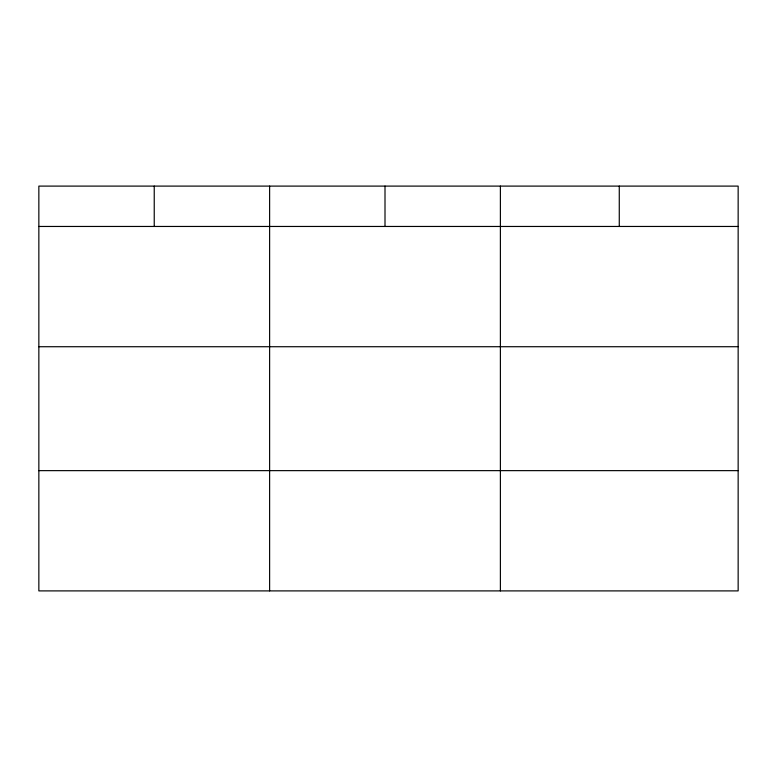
<?xml version="1.0" encoding="UTF-8"?>
<svg xmlns="http://www.w3.org/2000/svg" width="777" height="777" viewBox="0 0 777 777"><rect width="100%" height="100%" fill="white"/><g stroke="black" fill="none" stroke-linecap="round" stroke-linejoin="round"><path stroke-width="1.17" d="M738.15 346.727L738.15 186.101L38.85 186.101L38.85 590.899L738.15 590.899L738.15 346.727L38.85 346.727M38.85 226.457L738.15 226.457M38.85 470.639L738.15 470.639M619.269 186.101L619.269 226.457M500.388 186.101L500.388 590.899M385.003 186.101L385.003 226.457M269.619 186.101L269.619 590.899M154.234 186.101L154.234 226.457"/></g></svg>
